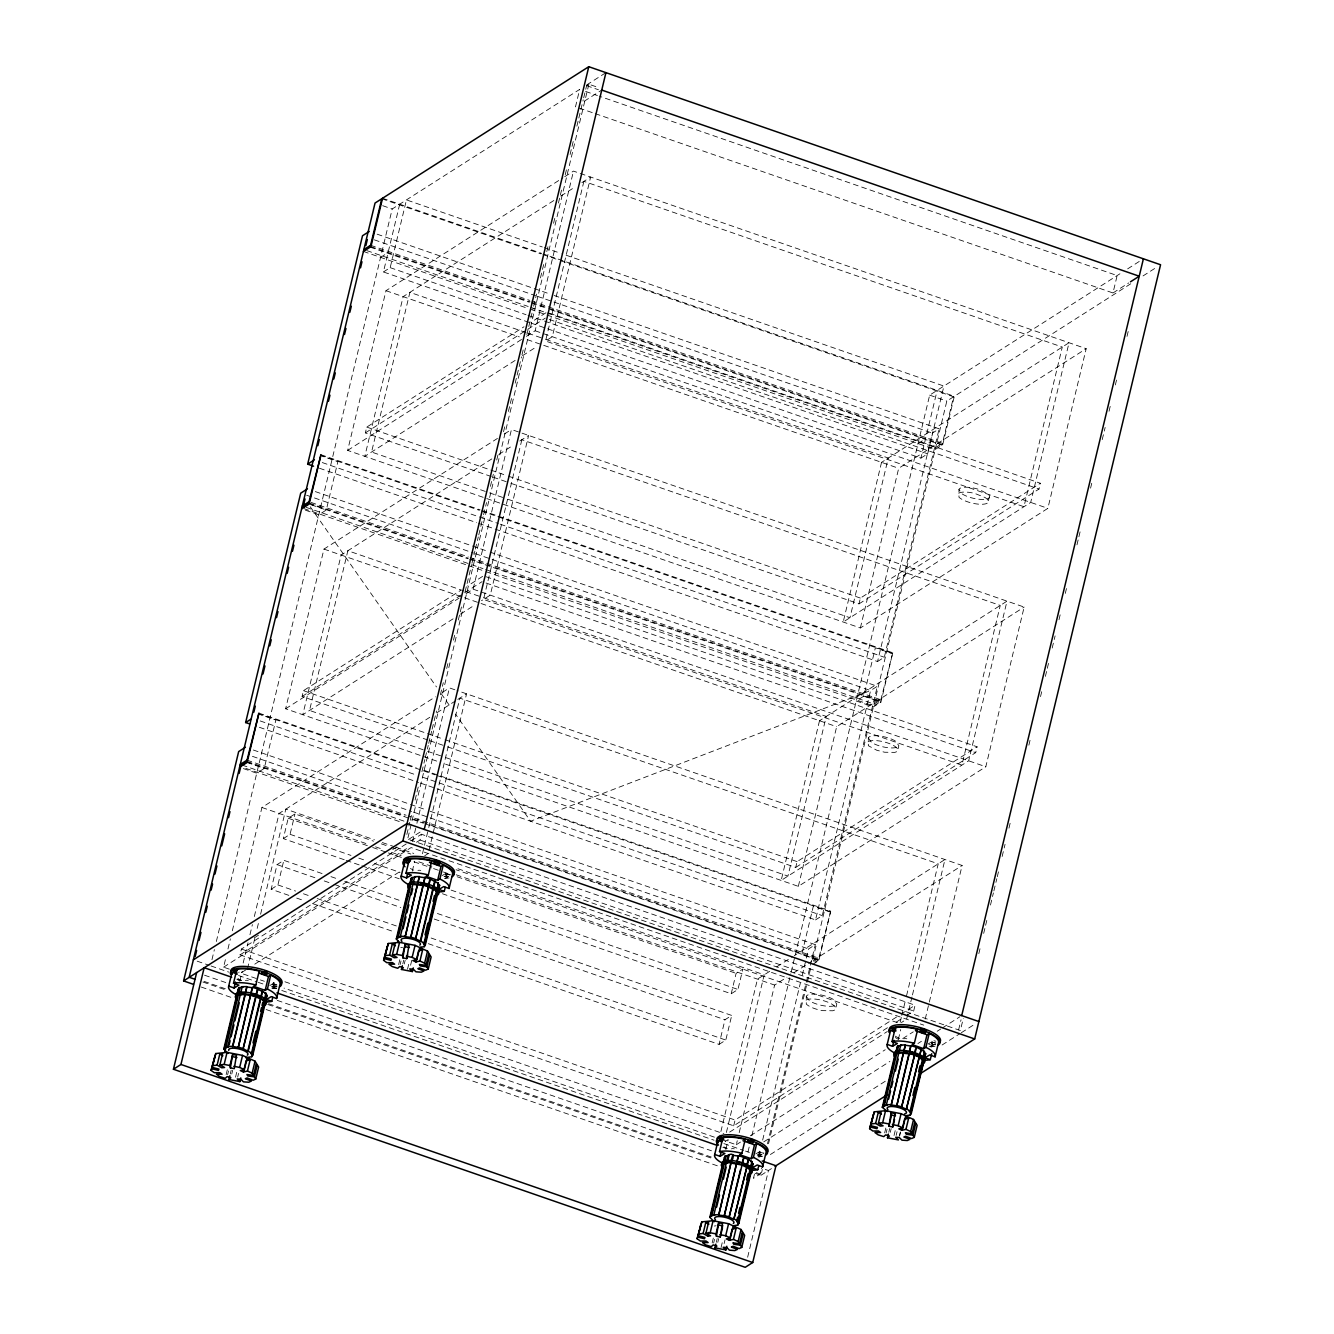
<?xml version="1.0" encoding="UTF-8"?>
<svg xmlns="http://www.w3.org/2000/svg" width="1334" height="1334" viewBox="0 0 1334 1334"><rect width="100%" height="100%" fill="white"/><g stroke="black" fill="none" stroke-linecap="round" stroke-linejoin="round"><path stroke-width="0.75" stroke-dasharray="5 3.75" d="M806.086 1000.1A15.758 5.019 13.5 0 1 827.83 1002.151A15.758 5.019 13.5 0 1 832.733 1010.772L822.661 1010.638A15.758 5.019 13.5 0 1 806.303 1004.102L806.286 996.365A15.758 5.019 13.5 0 1 817.308 994.364A15.758 5.019 13.5 0 1 833.567 999.583L836.802 1004.068L835.651 1008.904M868.117 741.721A15.758 5.019 13.5 0 1 889.861 743.755A15.758 5.019 13.5 0 1 894.764 752.376L884.692 752.243L876.788 750.258L868.334 745.706L868.317 737.969A15.758 5.019 13.5 0 1 879.339 735.968A15.758 5.019 13.5 0 1 895.598 741.187L898.849 745.673L897.682 750.525M958.746 493.213A15.758 5.019 13.5 0 1 974.77 493.43L985.059 497.532A15.758 5.019 13.5 0 1 980.957 504.285A15.758 5.019 13.5 0 1 958.963 497.215L958.946 489.478A15.758 5.019 13.5 0 1 979.823 489.745L988.294 494.297A15.758 5.019 13.5 0 1 982.124 499.45A15.758 5.019 13.5 0 1 962.181 493.964L958.946 489.478M211.956 959.713L214.39 949.591M216.341 941.504L392.196 208.988L579.656 89.411L575.504 106.803L593.23 112.94M243.405 768.584L256.745 773.203L264.249 768.417L275.855 720.027L258.713 714.09M305.436 510.188L318.776 514.807L326.28 510.022L337.886 461.631L322.645 456.345M529.114 322.411L383.425 271.953L399.7 204.202M383.425 271.953L390.178 267.65L406.453 199.9L542.288 246.957M229.315 969.151L223.595 967.167L226.013 957.062M227.964 948.974L230.382 938.869M232.333 930.782L261.931 807.487L435.401 696.832M436.652 761.08L285.626 708.771L323.962 549.091L497.432 438.436M564.732 176.688L573.487 171.102L1086.193 348.674L1047.857 508.354L860.363 627.964L347.657 450.392L385.993 290.695L562.981 177.806M887.46 1027.73L733.683 1125.829L240.053 954.861L241.437 949.041L409.204 842.037M427.947 740.053L302.084 696.465L303.468 690.662L460.747 590.328M491.229 476.505L365.349 432.9L366.75 427.097L524.029 326.763M243.172 963.015L248.024 942.788M249.958 934.717L252.393 924.595M254.327 916.525L279.089 813.44L429.781 717.308M239.82 981.19L242.204 971.269M247.49 968.801L254.777 938.486M257.195 928.381L258.663 922.311M260.597 914.24L285.826 809.121L374.42 839.803M226.146 1074.62L227.48 1069.051M288.844 895.364L271.169 889.244L277.072 864.615L283.825 860.313L323.111 873.92M344.205 859.713L283.308 838.619L288.211 818.242L294.964 813.94L373.537 841.154M227.63 1074.704L228.514 1071.002M230.298 1073.92L231.182 1070.218M231.782 1074.02L232.666 1070.318M271.169 889.244L277.906 884.942L283.825 860.313M283.308 838.619L290.062 834.317L294.964 813.94M235.518 1077.222L236.968 1071.202M237.669 1077.105L238.553 1073.386M272.87 984.659L273.303 982.808M273.137 988.694L274.571 982.724L269.768 985.576M406.853 834.45L409.755 822.311M410.238 820.277L412.189 812.189M415.107 800.05L416.558 793.963M417.042 791.946L418.993 783.858M421.911 771.702L424.829 759.563M425.313 757.545L428.231 745.406M428.714 743.371L431.632 731.232M432.116 729.214L436.485 711.005M440.37 694.814L443.288 682.658M446.69 668.501L448.141 662.431M453.493 640.17L454.944 634.1M458.346 619.926L459.796 613.857M460.297 611.839L462.231 603.735M465.149 591.596L466.6 585.526M467.1 583.508L471.469 565.283M471.953 563.265L474.871 551.125M475.354 549.091L478.272 536.952M478.756 534.934L483.125 516.725M483.608 514.691L486.526 502.551M490.412 486.36L493.33 474.22M496.732 460.047L498.182 453.977M503.535 431.716L504.986 425.646M508.387 411.489L509.855 405.419M510.338 403.385L512.273 395.298M515.191 383.158L516.642 377.072M517.142 375.054L521.511 356.845M521.994 354.811L523.945 346.723M526.847 334.584L528.314 328.514M528.798 326.48L533.166 308.271M533.65 306.253L536.568 294.097M540.453 277.922L544.339 261.731M546.773 251.609L548.224 245.539M553.577 223.278L555.027 217.209M558.429 203.035L559.896 196.965M560.38 194.947L562.314 186.843M565.232 174.704L566.7 168.634M570.102 154.461L571.552 148.391M572.036 146.373L573.987 138.269M576.888 126.13L578.356 120.06M578.839 118.042L583.208 99.833M583.692 97.799L586.61 85.659L588.861 84.225L598.699 87.627M588.861 84.225L407.637 839.086L960.363 1030.532L963.281 1018.376M412.54 841.504L416.425 825.329M416.908 823.311L449.425 687.894L455.144 689.861M466.1 593.647L473.12 589.178L511.456 429.498L1024.145 607.07L985.809 766.75L798.332 886.36L444.522 763.815M526.396 336.368L535.151 330.782L573.487 171.102M412.306 871.152L414.691 861.23M416.542 842.271L420.043 840.036L421.427 834.234L915.074 1005.202L913.673 1011.005L904.936 1016.591M422.461 853.777L428.281 829.515M428.764 827.497L459.83 698.132L938.219 863.832L906.186 997.232M398.633 964.582L400.417 957.162M400.117 964.665L401.017 960.964M402.785 963.882L403.685 960.18M404.269 963.982L405.169 960.28M407.52 969.201L409.455 961.164M410.589 965.216L412.373 957.795M448.574 876.421A2.968 0.95 13.5 0 1 445.439 874.52L445.806 872.769M445.639 878.656L447.057 872.703L442.254 875.538M428.314 943.688L719.059 1044.389L724.979 1019.743L731.716 1015.441L437.052 913.373M731.215 993.763L736.101 973.37L742.855 969.068L737.952 989.461L731.215 993.763L442.438 893.747M719.059 1044.389L725.813 1040.07L731.716 1015.441M726.38 1132.483L764.215 974.821L457.112 868.451M725.829 1149.524L728.214 1139.603L725.012 1141.504M733.683 1125.829L735.084 1120.026L899.349 1015.241M447.624 746.873L795.714 867.434L797.115 861.631L977.105 746.807L483.458 575.838L467.734 585.859M510.889 483.308L858.996 603.885L860.397 598.082L1040.387 483.258L546.74 312.273L531.015 322.311M712.156 1242.955L713.49 1237.402M721.044 1139.469L736.285 1144.755L737.268 1140.703M739.203 1132.616L774.62 985.076L786.893 977.238M798.332 886.36L836.668 726.68L1024.145 607.07M860.363 627.964L898.699 468.284L1086.193 348.674M713.64 1243.038L714.54 1239.336M716.308 1242.254L717.208 1238.552M717.792 1242.354L718.692 1238.652M721.044 1247.573L722.978 1239.536M724.129 1243.588L725.012 1239.87M747.974 1151.942L749.441 1145.873M751.876 1135.751L790.728 973.87M791.212 971.852L929.665 395.147L1120.66 273.32M482.091 510.522L892.763 652.76L880.907 702.118L873.403 706.903L856.245 700.967L863.748 696.181L875.371 647.79L892.529 653.743M531.099 323.095L920.91 458.112L937.168 390.362M929.114 442.871L929.348 441.871M758.879 1153.01L759.329 1151.142M754.444 1174.287L753.477 1178.322L760.23 1174.003L761.681 1167.967M758.796 1156.178L760.247 1150.141M762.664 1140.086L800.333 983.158M802.268 975.104L808.554 948.958L815.291 944.655L428.181 810.572M420.527 783.108L815.524 919.926L870.585 690.562L877.338 686.26L490.212 552.176M478.639 523.362L877.555 661.531L932.383 433.133L939.136 428.831L552.009 294.747M920.91 458.112L927.664 453.81L943.922 386.06L561.981 253.777M759.163 1157.028L760.58 1151.075L755.778 1153.91M767.484 1143.838L815.291 944.655M815.524 919.926L822.261 915.608L877.338 686.26M877.555 661.531L884.309 657.228L939.136 428.831M755.061 1173.27L760.947 1175.304L762.348 1169.501M768.534 1143.722L810.805 967.684M812.739 959.58L946.823 401.1L1130.782 283.742M423.995 770.285L830.715 911.155L818.359 960.03L425.379 823.912M892.763 652.76L880.39 701.634L469.718 559.396M747.64 1257.212L768.451 1170.518L764.515 1169.168M812.873 964.349L818.876 960.513L830.715 911.155M530.448 309.288L935.201 449.475L942.704 444.706L954.327 396.315L543.422 253.994M901.334 1017.442L899.883 1023.511L456.045 869.735M901.817 1015.424L905.703 999.249M898.332 1039.486L900.717 1029.565M911.972 996.965L906.62 1019.209L901.367 1022.561M912.456 994.947L944.956 859.53L794.264 955.661M795.714 867.434L975.704 752.626L977.105 746.807M858.996 603.885L1038.986 489.061L1040.387 483.258M884.659 1132.916L885.993 1127.363M886.143 1133L887.027 1129.298M888.811 1132.233L889.695 1128.514M890.278 1132.316L891.179 1128.614M894.03 1135.517L895.948 1127.497M896.165 1135.401L897.048 1131.699M925.229 1019.076L962.114 865.466L457.045 690.528M899.299 1136.201L900.183 1132.499M899.716 1135.651L900.6 1131.932M935.317 1044.856A2.968 0.95 13.5 0 1 931.349 1043.088L931.816 1041.12A2.968 0.95 13.5 0 1 935.818 1041.22M931.649 1046.99L933.083 1041.037L928.264 1043.872L933.617 1045.773A24.762 7.904 13.5 0 1 929.148 1046.306M595.197 113.623L1112.973 292.963L1117.158 275.554L599.366 96.198M958.596 1029.931L961.03 1019.81M978.822 953.627L980.773 945.523M983.675 933.383L985.142 927.313M985.626 925.296L987.56 917.192M990.478 905.052L993.396 892.913M993.88 890.879L996.798 878.739M997.282 876.721L999.233 868.617M1002.151 856.478L1005.052 844.339M1008.954 828.147L1010.889 820.06M1028.864 745.172L1030.815 737.085M1040.52 696.598L1042.471 688.511M1045.389 676.371L1046.84 670.302M1047.323 668.267L1049.274 660.18M1052.192 648.041L1055.111 635.901M1058.996 619.71L1060.93 611.606M1065.299 593.397L1066.766 587.327M1076.972 544.822L1078.422 538.753M1078.906 536.735L1080.857 528.631M1090.578 488.161L1092.513 480.057M1102.234 439.586L1105.152 427.447M1109.038 411.256L1110.972 403.168M1115.357 384.942L1116.808 378.873M1127.013 336.385L1128.464 330.315M988.227 500.667L989.461 497.182M586.66 84.942L605.936 72.636M584.259 101.217L601.751 90.062M380.574 257.379L388.077 252.593M553.843 200.517L403.151 296.648L364.816 456.328L515.508 360.197M560.847 196.048L574.871 187.094M581.874 182.625L590.645 177.038L552.309 336.718L545.289 341.187M365.349 432.9L526.13 330.348M527.864 329.231L545.339 318.092M347.657 450.392L524.646 337.485M522.511 355.728L536.535 346.773M504.452 433.967L511.456 429.498M491.812 458.913L341.12 555.044L302.785 714.724L453.477 618.592M498.816 454.444L512.84 445.489M519.843 441.02L528.614 435.434L490.278 595.114L481.507 600.7M302.084 696.465L462.848 593.897M464.599 592.796L482.074 581.641M285.626 708.771L459.096 598.116M460.48 614.124L474.504 605.169M442.404 692.363L449.425 687.894M1127.647 268.868L1143.405 258.796M436.785 712.823L456.061 700.533M457.812 699.416L466.567 693.83L428.231 853.51L424.729 855.744M1112.973 292.963L1128.731 282.925M1143.038 275.921L1157.062 266.983M918.059 443.538L925.563 438.753M254.31 937.852L261.314 933.366M392.713 849.558L399.716 845.089M408.471 839.486L420.744 831.666M410.939 840.92L421.427 834.234M240.053 954.861L409.555 846.723M223.595 967.167L411.089 847.574L923.778 1025.146M245.806 969.885L240.754 973.12L258.462 979.256M254.761 964.165L400.2 871.402M769.735 971.302L757.479 979.123L719.143 1138.802L284.059 988.11M776.755 966.833L792.513 956.778M793.897 972.769L811.422 961.597M813.173 960.48L962.114 865.466M813.74 961.397L818.793 958.162L408.137 815.924M814.974 962.181L819.109 959.546L412.373 818.676M901.084 1014.123L915.074 1005.202M896.198 1022.161L903.185 1017.709M729.648 1132.099L887.343 1031.499M736.285 1144.755L741.554 1141.404M750.308 1135.818L885.226 1049.741M902.751 1038.569L913.273 1031.849M763.748 1141.887L889.895 1061.414M917.925 1043.538L921.427 1041.304M937.185 1031.249L940.703 1029.014M942.454 1027.897L959.963 1016.708M770.385 1154.527L887.777 1079.656M942.087 1045.006L959.596 1033.833M961.347 1032.716L975.371 1023.778M760.947 1175.304L771.469 1168.601M586.61 85.659L598.416 89.745M585.593 91.429L597.399 95.531M544.255 247.64L560.013 253.093M382.541 198.266L541.704 253.393M381.791 198.749L540.954 253.877M542.921 254.544L558.629 259.997M560.597 260.68L953.577 396.782L941.954 445.172L548.974 309.071M382.675 205.686L392.196 208.988M929.665 395.147L946.823 401.1M377.122 234.167L550.042 294.064M374.304 239.837L535.434 295.648M537.402 296.331L932.383 433.133M370.619 245.273L529.781 300.4M531.749 301.084L942.404 443.322L935.651 447.624L530.165 307.17M370.919 246.657L530.082 301.784M532.049 302.468L942.704 444.706M370.168 247.14L529.331 302.251M531.299 302.935L547.023 308.387M366.8 250.592L528.197 306.487M363.432 251.442L528.481 308.604M549.274 319.443L1038.986 489.061M390.178 267.65L526.03 314.691M527.997 315.374L927.664 453.81M535.151 330.782L1047.857 508.354M526.046 332.566L409.905 292.346L371.569 452.026L487.71 492.246M528.031 333.25L543.772 338.703M545.739 339.386L888.294 458.029L849.958 617.725L507.404 499.066M385.993 290.695L519.31 336.868M527.18 339.603L898.699 468.284M366.75 427.097L506.386 475.471M508.354 476.138L860.397 598.082M493.196 477.188L508.921 482.625M489.678 492.93L505.436 498.382M320.977 454.727L480.123 509.855M320.227 455.194L479.373 510.322M481.341 511.005L892.012 653.243M322.244 462.548L498.299 523.528M500.25 524.195L884.309 657.228M319.46 468.234L476.672 522.678M315.324 491.596L488.244 551.492M306.603 495.214L312.49 497.265M314.457 497.949L473.637 553.076M475.604 553.76L870.585 690.562L530.582 821.227L455.544 714.14M311.022 502.418L468.201 556.862M470.168 557.529L880.84 699.766L874.087 704.085L484.992 569.318M309.355 503.118L468.517 558.246M470.468 558.913L881.14 701.15L873.637 705.936L484.592 571.185M308.604 503.585L467.767 558.713M311.022 504.736L326.28 510.022M863.748 696.181L880.907 702.118M306.17 507.37L483.025 568.634M303.818 508.571L466.9 565.066M468.868 565.749L482.625 570.502M486.01 583.008L975.704 752.626M473.12 589.178L985.809 766.75M464.015 590.962L347.874 550.725L309.538 710.422L425.679 750.642M465.983 591.646L481.741 597.098M483.708 597.782L826.263 716.425L787.927 876.104L445.373 757.462M323.962 549.091L836.668 726.68M303.468 690.662L443.105 739.019M445.072 739.703L797.115 861.631M429.915 740.737L445.656 746.19M427.647 751.325L443.405 756.778M258.929 713.123L416.125 767.567M258.196 713.59L435.034 774.854M436.985 775.521L829.965 911.639M830.482 912.122L813.34 906.186L801.717 954.577L818.876 960.513M260.213 720.944L414.741 774.47M422.561 777.172L822.261 915.608M259.396 727.297L418.576 782.441M253.277 749.991L408.521 803.752M410.488 804.435L426.213 809.888M252.426 756.328L411.606 811.472M413.557 812.139L808.554 948.958M247.023 760.13L406.17 815.241M247.324 761.514L404.519 815.958M246.573 761.981L423.412 823.228M247.09 762.481L264.249 768.417M242.171 765.082L405.269 821.577M245.723 768.334L400.934 822.094M420.043 840.036L913.673 1011.005M382.291 842.538L394.114 846.623M396.081 847.307L413.79 853.443M381.391 843.872L389.245 846.59M391.212 847.273L410.855 854.077M261.931 807.487L367.667 844.122M375.554 846.84L383.425 849.575M391.296 852.293L401.134 855.711M418.859 861.847L432.633 866.616M456.261 874.804L774.62 985.076M288.211 818.242L370.719 846.823M372.686 847.49L386.426 852.259M388.394 852.943L402.151 857.695M413.94 861.781L431.616 867.917M433.583 868.584L441.437 871.319M443.405 871.986L449.291 874.037M457.145 876.755L736.101 973.37M290.062 834.317L350.959 855.411M358.813 858.129L366.683 860.864M374.537 863.582L400.067 872.419M451.142 890.111L737.952 989.461M346.173 860.397L359.93 865.166M361.898 865.849L399.216 878.773M330.965 876.638L336.868 878.672M344.722 881.407L401.701 901.134M277.072 864.615L316.358 878.222M324.229 880.94L332.083 883.658M334.05 884.342L400.834 907.487M434.234 919.043L724.979 1019.743M277.906 884.942L295.598 891.062M303.452 893.78L309.338 895.831M317.192 898.549L397.749 926.446M431.132 938.019L725.813 1040.07M296.698 898.099L302.585 900.133M312.423 903.535L394.914 932.116M241.437 949.041L735.084 1120.026M284.892 981.757L723.912 1133.817M260.43 979.94L264.365 981.29M272.253 984.025L276.188 985.392M197.165 961.164L209.071 965.282M211.039 965.966L228.714 972.086M238.553 975.504L256.228 981.624M258.196 982.308L264.082 984.342M271.953 987.06L279.807 989.795M281.774 990.462L714.04 1140.186M723.878 1143.588L743.522 1150.408M745.489 1151.075L749.408 1152.443M757.278 1155.161L761.33 1156.561M237.569 979.273L241.504 980.623M722.895 1147.357L726.83 1148.724M204.536 975.204L226.146 982.691M277.239 1000.383L711.472 1150.792M204.052 981.374L227.514 989.494M268.601 1003.718L711.305 1157.062M756.311 1172.653L760.23 1174.003M202.918 982.024L226.497 990.195M267.767 1004.485L711.839 1158.296M201.301 987.06L232.733 997.949M266.133 1009.521L718.109 1166.066M444.039 876.171L447.607 877.439A24.762 7.904 13.5 0 1 443.138 877.972M757.562 1154.544L761.13 1155.811A24.762 7.904 13.5 0 1 756.661 1156.345M271.552 986.21L275.121 987.46A24.762 7.904 13.5 0 1 270.652 987.994M868.317 737.969L871.569 742.454A15.758 5.019 13.5 0 0 887.827 747.69A15.758 5.019 13.5 0 0 898.849 745.673M806.286 996.365L809.521 1000.85A15.758 5.019 13.5 0 0 825.779 1006.086A15.758 5.019 13.5 0 0 836.802 1004.068M310.238 506.77L436.485 686.943M441.254 693.747L450.775 707.353M898.132 1039.169A24.762 7.904 13.5 0 1 895.297 1037.519M935.518 1044.389A26.246 8.371 13.5 0 1 930.882 1045.006M899.716 1038.502A26.246 8.371 13.5 0 1 894.897 1035.918M935.067 1046.24A26.246 8.371 13.5 0 1 930.432 1046.856M903.935 1038.852A2.968 0.95 13.5 0 1 906.803 1038.786M931.349 1043.088A2.968 0.95 13.5 0 1 935.367 1043.071M935.768 1043.005A2.968 0.95 13.5 0 1 931.782 1041.237M761.631 1154.71A26.246 8.371 13.5 0 1 758.396 1155.044M727.213 1148.541A26.246 8.371 13.5 0 1 723.878 1146.84M762.581 1156.278A26.246 8.371 13.5 0 1 757.945 1156.895M731.449 1148.891A2.968 0.95 13.5 0 1 734.317 1148.824M762.098 1154.794A2.968 0.95 13.5 0 1 758.963 1152.893A2.968 0.95 13.5 0 1 763.532 1153.376M763.932 1153.043A2.968 0.95 13.5 0 1 759.513 1151.692A2.968 0.95 13.5 0 1 761.847 1150.858M714.324 1226.046A9.905 3.152 13.5 0 1 716.075 1225.813M239.636 980.874A24.762 7.904 13.5 0 1 236.785 979.223M277.022 986.093A26.246 8.371 13.5 0 1 272.369 986.71M241.204 980.207A26.246 8.371 13.5 0 1 237.852 978.506M276.572 987.944A26.246 8.371 13.5 0 1 271.936 988.561M245.423 980.54A2.968 0.95 13.5 0 1 248.307 980.473M276.822 986.543A2.968 0.95 13.5 0 1 272.836 984.792A2.968 0.95 13.5 0 1 276.872 984.759M276.538 984.609A2.968 0.95 13.5 0 1 273.287 982.941A2.968 0.95 13.5 0 1 276.588 982.691M239.12 972.102A2.968 0.95 13.5 0 1 238.653 972.486M448.107 876.338A26.246 8.371 13.5 0 1 444.856 876.671M413.69 870.168A26.246 8.371 13.5 0 1 410.355 868.467M449.058 877.905A26.246 8.371 13.5 0 1 444.422 878.522M417.926 870.518A2.968 0.95 13.5 0 1 420.794 870.435M445.439 874.52A2.968 0.95 13.5 0 1 450.008 875.004M450.408 874.67A2.968 0.95 13.5 0 1 445.99 873.32A2.968 0.95 13.5 0 1 448.324 872.486M400.8 947.674A9.905 3.152 13.5 0 1 402.551 947.44M521.861 439.736L483.525 599.416L961.914 765.116L1000.25 605.436L521.861 439.736M583.892 181.341L545.556 341.02L1023.945 506.72L1062.281 347.04L583.892 181.341M819.51 720.744L781.174 880.423L968.667 760.814L1007.003 601.134L819.51 720.744M881.541 462.348L843.205 622.028L1030.698 502.418L1069.034 342.738L881.541 462.348"/><path stroke-width="1.5" d="M193.43 984.342L183.608 980.924L238.669 751.576L245.423 747.257M249.575 723.895L245.639 722.544L300.7 493.18L307.454 488.878M313.573 466.183L307.67 464.149L362.514 235.751L369.251 231.449M195.181 956.511L196.632 950.475M199.049 940.403L200.984 932.366M205.82 912.239L207.27 906.203M211.122 890.111L212.573 884.075M214.991 874.02L216.925 865.966M221.761 845.856L224.646 833.783M228.514 817.675L229.965 811.639M239.136 773.42L240.587 767.384M253.844 712.189L255.294 706.153M263.015 673.97L264.949 665.916M269.785 645.806L271.236 639.77M276.538 617.642L277.989 611.606M287.177 573.37L288.611 567.334M292.48 551.242L293.93 545.206M303.101 506.97L305.036 498.933M317.825 445.689L319.276 439.62M328.498 401.217L329.948 395.164M333.833 378.989L335.284 372.92M344.505 334.517L345.973 328.464M349.841 312.289L351.309 306.236M360.53 267.834L361.981 261.764M365.866 245.589L367.317 239.536M246.573 761.981L258.929 713.123L247.09 762.481L239.586 767.25M308.604 503.585L320.977 454.727L309.121 504.085L301.617 508.871M370.168 247.14L381.791 198.749M762.198 1160.98L775.954 1165.733L752.726 1262.514L745.222 1267.3L173.437 1069.251L196.665 972.486M382.541 198.266L370.919 246.657L363.432 251.442M173.437 1069.251L180.94 1064.465L204.169 967.7L231.682 977.222M236.301 994.764A24.762 7.904 13.5 0 1 228.714 986.109L232.049 972.219L237.402 974.103M239.903 1081.607L228.964 1079.473L230.899 1077.722L227.18 1076.555L225.263 1078.322L219.676 1076.555L216.458 1074.237L222.094 1074.204L219.977 1072.669L214.324 1072.703L211.105 1070.385L215.775 1053.543L227.063 1052.376L242.555 1055.394L255.027 1061.18L258.646 1067.017L255.744 1079.056L253.143 1080.24L247.09 1077.939L245.356 1078.722L251.409 1081.024L248.808 1082.224L243.455 1081.857L240.77 1079.189L237.219 1078.956L239.903 1081.607L240.804 1077.905M211.105 1070.385L214.891 1056.278M211.722 1068.717L218.442 1070.418L218.943 1069.084L212.223 1067.383L215.775 1053.543M228.714 986.109L234.067 987.994L238.869 985.159L233.517 983.258L236.852 969.368A24.762 7.904 13.5 0 1 259.18 971.085L255.845 984.976L253.627 986.293L265.166 990.378L267.4 989.061L270.735 975.171A24.762 7.904 13.5 0 1 279.923 984.625L276.588 998.516L271.236 996.631L266.433 999.466L271.786 1001.35L272.736 997.382M234.067 987.994L235.484 982.041M217.125 1065.149L219.793 1054.043L222.595 1053.743L219.927 1064.866L224.579 1067.5L221.778 1067.8L217.125 1065.149L212.89 1065.583M239.97 987.994L225.012 1051.142L225.963 1051.275L223.812 1049.024L238.152 989.294L239.17 987.644L243.038 987.043L242.221 986.693L227.881 1046.44L228.698 1046.79L225.629 1047.724L224.829 1047.373L239.17 987.644M224.762 1049.158L226.18 1043.238M227.13 1039.303L228.548 1033.383M236.118 1001.834L236.868 998.749M237.685 995.347L239.103 989.428L238.152 989.294M219.927 1064.866L224.162 1064.415L227.063 1052.376M229.165 1044.789L230.132 1040.787M231.099 1036.785L233.967 1024.795M234.934 1020.81L239.253 1002.818M262.715 990.979L261.297 996.898L256.011 995.014L257.429 989.094L265.933 993.213L251.592 1052.96L243.088 1048.824L257.962 988.928L252.393 987.393L238.252 1047.49L232.533 1046.356L246.873 986.61L242.221 986.693M232.733 1046.706L245.206 994.747L240.353 994.48L241.171 994.831L237.302 995.414L236.285 997.065L237.235 997.198M246.873 986.61L245.656 992.896L240.804 992.629L241.604 992.98M229.982 1065.549L232.65 1054.444L236.518 1055.194L234.25 1068.651L230.398 1067.9L229.982 1065.549L224.162 1064.415M230.398 1067.9L232.65 1054.444M228.964 1079.473L229.848 1075.771M238.252 1047.49L250.525 995.181L260.847 998.749L264.065 1001L263.132 1000.867M252.393 987.393L250.975 993.33L256.011 995.014M243.572 1046.856L255.194 998.416M244.355 1069.601L240.32 1070.568L243.422 1072.002L247.457 1071.035L250.125 1059.93L247.023 1058.496L244.355 1069.601L239.67 1067.433L242.555 1055.394M247.857 1050.859L260.33 998.916M260.764 997.065L262.198 991.129M243.422 1072.002L246.09 1060.88L250.125 1059.93M248.374 1050.708L260.847 998.749M265.166 990.378L268.501 976.488L270.735 975.171M253.026 1042.955L255.861 1031.132M260.597 1011.405L261.547 1007.47M262.014 1005.502L262.748 1002.418M252.793 1055.061L251.859 1054.927L264.332 1002.985L265.266 1003.118L252.793 1055.061L251.792 1056.711L245.639 1057.712M264.766 1001.117L266.2 995.197L264.999 993.08L265.933 993.213M251.792 1056.711L262.681 1011.372M263.532 1007.854L265.266 1003.118M265.716 1001.267L267.133 995.331L266.2 995.197M255.744 1079.056L254.394 1076.855L247.824 1075.971L246.923 1074.52L253.493 1075.404L252.143 1073.22L255.027 1061.18M253.493 1075.404L256.161 1064.299L257.062 1065.749L254.394 1076.855M183.608 980.924L402.901 840.92L588.778 66.7L1160.563 264.749L974.687 1038.953L920.377 1073.603M408.788 884.725A24.762 7.904 13.5 0 1 401.2 876.071L404.536 862.181L408.104 863.448M412.389 971.569L401.451 969.451L403.385 967.684L399.683 966.516L397.749 968.284L392.163 966.516L388.944 964.199L394.597 964.165L392.463 962.631L386.81 962.664L383.608 960.347L388.261 943.505L399.55 942.354L415.057 945.356L427.53 951.142L431.132 956.978L428.247 969.018L425.629 970.202L419.576 967.9L417.859 968.684L423.895 971.002L421.294 972.186L415.941 971.819L413.257 969.151L409.705 968.918L412.389 971.569L413.29 967.867M383.608 960.347L387.377 946.24L386.893 947.557M384.225 958.679L390.945 960.38L391.429 959.046L384.709 957.345L388.261 943.505M401.2 876.071L406.553 877.955L411.356 875.121L406.003 873.236L409.338 859.329A24.762 7.904 13.5 0 1 431.682 861.047L428.347 874.937L426.113 876.255L437.652 880.34L439.887 879.023L443.221 865.132A24.762 7.904 13.5 0 1 452.409 874.587L449.074 888.477L443.722 886.593L438.919 889.428L444.272 891.329L445.222 887.36M406.553 877.955L407.504 873.987M389.611 955.111L392.279 944.005L395.081 943.705L392.413 954.827L397.065 957.462L394.264 957.762L389.611 955.111L385.376 955.544M397.515 941.104L398.449 941.237L396.315 938.986L408.788 887.027L410.605 885.726L398.132 937.685L397.315 937.335L411.656 877.605L415.524 877.022L414.707 876.671L413.29 882.591M409.705 883.208L411.656 877.605M399.149 931.232L401.984 919.409M407.187 897.715L408.621 891.796M410.639 883.341L411.589 879.389L410.655 879.256M412.473 877.955L411.039 883.875L410.088 883.758M424.245 829.431L605.936 72.636M398.132 937.685L401.184 936.751L400.367 936.401L412.84 884.442L423.212 885.493L422.478 888.594M392.413 954.827L396.648 954.394L399.55 942.354M403.101 928.747L405.986 916.758M406.937 912.773L408.854 904.769M411.256 894.781L412.69 888.794M422.111 890.128L410.739 937.452L405.219 936.668L417.492 884.359M417.926 882.508L419.36 876.571L414.707 876.671M405.219 936.668L419.36 876.571M402.484 955.511L405.152 944.405L409.004 945.156L406.737 958.612L402.885 957.862L402.484 955.511L396.648 954.394M402.885 957.862L405.152 944.405M401.451 969.451L402.351 965.733M410.739 937.452L423.011 885.142L428.581 886.676L415.591 938.786L424.079 942.921L438.419 883.191L429.932 879.056L428.981 883.008M420.744 883.241L423.662 883.642L424.879 877.355L430.448 878.889L415.591 938.786M423.662 883.642L424.879 877.355M406.737 958.612L407.637 954.911M416.842 959.563L412.823 960.53L415.925 961.964L419.943 961.014L422.611 949.891L419.51 948.457L416.842 959.563L412.156 957.395L415.057 945.356M420.343 940.837L434.684 881.09M415.925 961.964L418.593 950.859L422.611 949.891M420.86 940.67L435.201 880.94M437.652 880.34L440.987 866.45L443.221 865.132M425.029 934.901L427.881 923.061M433.083 901.384L434.5 895.464M438.686 885.159L439.636 885.292L425.296 945.022L424.345 944.889L438.686 885.159L437.485 883.058L438.419 883.191M421.227 947.624L420.41 947.273L424.279 946.673L435.167 901.334M435.651 899.349L436.385 896.265M437.202 892.88L436.752 894.73L437.769 893.08L435.618 890.829L436.552 890.962L428.064 886.827M428.247 969.018L426.88 966.816L420.31 965.933L419.41 964.482L425.98 965.366L424.629 963.181L427.53 951.142M425.98 965.366L428.648 954.26L429.548 955.711L426.88 966.816M722.311 1163.098A24.762 7.904 13.5 0 1 714.724 1154.444L718.059 1140.553L721.627 1141.821M725.913 1249.941L714.974 1247.824L716.908 1246.056L713.206 1244.889L711.272 1246.656L705.686 1244.905L702.468 1242.571L708.121 1242.538L705.986 1241.004L700.333 1241.037L697.132 1238.719L701.801 1221.877L713.073 1220.727L728.581 1223.728L741.054 1229.514L744.655 1235.351L741.771 1247.39L739.153 1248.574L733.1 1246.273L731.382 1247.057L737.435 1249.374L734.817 1250.558L729.465 1250.191L726.78 1247.523L723.228 1247.29L725.913 1249.941L726.813 1246.239M697.132 1238.719L700.9 1224.612L700.417 1225.946M697.749 1237.052L704.469 1238.752L704.952 1237.418L698.232 1235.718L701.801 1221.877M714.724 1154.444L720.077 1156.345L724.879 1153.493L719.526 1151.609L722.861 1137.719A24.762 7.904 13.5 0 1 745.206 1139.419L741.871 1153.31L739.636 1154.627L751.175 1158.712L753.41 1157.395L756.745 1143.505A24.762 7.904 13.5 0 1 765.933 1152.96L762.598 1166.85L757.245 1164.966L752.443 1167.8L757.795 1169.701L758.746 1165.733M720.077 1156.345L721.027 1152.376M703.135 1233.483L705.803 1222.378L708.621 1222.077L705.953 1233.2L710.588 1235.834L707.787 1236.134L703.135 1233.483L698.899 1233.917M714.257 1221.727L709.838 1217.358L722.311 1165.416L723.311 1163.765L727.18 1163.165L726.363 1162.814L713.89 1214.774L714.707 1215.124L710.839 1215.708L725.179 1155.978L729.048 1155.394L728.097 1159.346M722.745 1163.548L725.179 1155.978M711.255 1215.524L714.557 1201.717M719.293 1182.007L723.245 1165.549L722.311 1165.416M711.656 1216.058L725.996 1156.328M707.787 1236.134L708.671 1232.433M727.63 1161.314L726.813 1160.964L728.231 1155.044C739.286 1149.991 727.313 1171.035 732.883 1154.961M705.953 1233.2L710.188 1232.766L713.073 1220.727M716.625 1207.12L719.51 1195.131M723.345 1179.156L726.213 1167.167M740.47 1169.835L729.114 1217.158L743.972 1157.262L738.402 1155.728L724.262 1215.824L718.743 1215.041L731.015 1162.731L726.363 1162.814M718.743 1215.041L731.015 1162.731M716.008 1233.883L718.676 1222.778L722.528 1223.528L720.26 1236.985L716.408 1236.234L716.008 1233.883L710.188 1232.766M716.408 1236.234L718.676 1222.778M714.974 1247.824L715.874 1244.122M724.262 1215.824L738.402 1155.728M720.26 1236.985L722.494 1227.73M742.504 1161.38L743.972 1157.262M730.365 1237.935L726.346 1238.902L729.448 1240.337L733.467 1239.386L736.135 1228.264L733.033 1226.83L730.365 1237.935L725.679 1235.768L728.581 1223.728M729.114 1217.158L733.867 1219.209L746.857 1167.083L750.092 1169.334L749.141 1169.201L750.342 1171.319L737.869 1223.261L738.819 1223.395L751.292 1171.452L750.342 1171.319M737.619 1217.208L736.668 1221.16L737.619 1221.294L751.959 1161.564L748.207 1159.463L746.773 1165.399L741.654 1162.948M729.448 1240.337L732.116 1229.231L736.135 1228.264M733.867 1219.209L746.857 1167.083M748.724 1159.313L747.307 1165.232L750.525 1167.483L749.591 1167.35M751.175 1158.712L754.51 1144.822L756.745 1143.505M738.552 1213.273L739.986 1207.353M746.606 1179.756L748.024 1173.837M750.792 1169.468L752.209 1163.531L751.009 1161.43L751.959 1161.564M734.751 1225.996L733.933 1225.646L737.802 1225.046L748.691 1179.706M749.174 1177.722L749.908 1174.637M750.725 1171.252L750.275 1173.103L751.292 1171.452M751.726 1169.601L753.16 1163.665L752.209 1163.531M741.771 1247.39L740.403 1245.189L733.833 1244.305L732.933 1242.854L739.52 1243.738L738.152 1241.554L741.054 1229.514M739.52 1243.738L742.188 1232.633L743.071 1234.083L740.403 1245.189M894.797 1053.076A24.762 7.904 13.5 0 1 887.21 1044.405L890.545 1030.515L894.114 1031.782M887.477 1137.785L889.394 1136.018L885.693 1134.85L883.758 1136.618L878.172 1134.867L874.954 1132.533L880.607 1132.499L878.472 1130.965L872.836 1130.999L869.618 1128.681L874.287 1111.856L885.559 1110.688L901.067 1113.69L913.54 1119.476L917.142 1125.312L914.257 1137.352L911.639 1138.536L905.603 1136.235L903.868 1137.018L909.921 1139.336L907.303 1140.52L901.951 1140.153L899.266 1137.502L895.714 1137.252L898.416 1139.903L887.477 1137.785L888.361 1134.083M869.618 1128.681L873.386 1114.574M870.235 1127.013L876.955 1128.714L877.439 1127.38L870.718 1125.679L874.287 1111.856M887.21 1044.405L892.563 1046.306L897.382 1043.455L892.029 1041.571L895.364 1027.68A24.762 7.904 13.5 0 1 917.692 1029.381L914.357 1043.271L912.122 1044.589L923.662 1048.674L925.896 1047.357L929.231 1033.466A24.762 7.904 13.5 0 1 938.436 1042.921L935.101 1056.828L929.748 1054.927L924.929 1057.762L930.282 1059.663L931.716 1053.71M892.563 1046.306L893.997 1040.353M875.621 1123.445L878.289 1112.339L881.107 1112.056L878.439 1123.161L883.091 1125.813L880.273 1126.096L875.621 1123.445L871.385 1123.895M887.277 1111.522L882.324 1107.32L894.797 1055.377L895.798 1053.727L899.666 1053.126L898.866 1052.776L909.238 1053.843L896.765 1105.786L891.229 1105.002L905.369 1044.922L900.733 1045.006L886.393 1104.735L887.193 1105.086L884.142 1106.019L883.325 1105.669L895.798 1053.727M900.733 1045.006L901.534 1045.356L897.665 1045.939L895.247 1053.526L896.114 1052.092M896.248 1051.876L897.665 1045.939M883.275 1107.453L885.159 1099.566M887.527 1089.711L888.944 1083.792M891.312 1073.937L893.213 1066.049M884.142 1106.019L896.615 1054.077M897.065 1052.226L898.482 1046.29M878.439 1123.161L882.674 1122.728L885.559 1110.688M888.644 1099.083L890.562 1091.095M891.512 1087.093L892.963 1081.107M895.347 1071.119L898.232 1059.129M891.229 1105.002L905.369 1044.922M894.53 1119.543L892.763 1126.963L888.894 1126.213L891.162 1112.739L895.014 1113.49L895.431 1115.841L891.562 1115.091L891.162 1112.739M888.894 1126.213L891.562 1115.091M896.765 1105.786L909.021 1053.476L914.59 1055.011L901.601 1107.12L914.59 1055.011M909.471 1051.626L910.889 1045.706L916.458 1047.223L915.041 1053.16L909.471 1051.626L910.889 1045.706M892.763 1126.963L895.014 1113.49M914.507 1053.31L915.457 1049.358M902.851 1127.914L898.833 1128.864L901.934 1130.298L905.969 1129.348L908.637 1118.226L905.519 1116.791L902.851 1127.914L898.166 1125.729L901.067 1113.69M901.601 1107.12L906.353 1109.171L921.21 1049.274L924.445 1051.525L910.105 1111.255L909.154 1111.122L911.305 1113.373L925.646 1053.627L923.495 1051.392L924.445 1051.525M901.934 1130.298L904.602 1119.193L908.637 1118.226M906.353 1109.171L921.21 1049.274M923.662 1048.674L926.997 1034.784L929.231 1033.466M912.94 1095.347L914.841 1087.46M918.626 1071.686L920.043 1065.766M910.355 1113.24L924.695 1053.493M907.237 1115.958L906.436 1115.608L910.305 1115.024L915.041 1095.297M915.974 1091.362L923.778 1061.414L919.343 1057.045L914.073 1055.161M923.695 1059.229L925.646 1053.627M914.257 1137.352L912.906 1135.167L906.32 1134.284L905.419 1132.816L912.006 1133.7L910.655 1131.515L913.54 1119.476M912.006 1133.7L914.674 1122.594L915.574 1124.045L912.906 1135.167M961.714 1015.591L1143.405 258.796M223.812 1049.024L224.829 1047.373M266.133 996.982L267.133 995.331M396.315 938.986L397.315 937.335M438.619 886.943L439.636 885.292M424.279 946.673L425.296 945.022M723.612 1162.131L724.562 1162.247M709.838 1217.358L710.839 1215.708M753.16 1163.665L751.342 1164.966M737.802 1225.046L738.819 1223.395M882.324 1107.32L883.325 1105.669M910.305 1115.024L911.305 1113.373M588.778 66.7L375.037 203.051L189.178 977.255L195.064 979.306M370.619 245.273L363.865 249.575L364.832 249.908M307.67 464.149L314.424 459.83M309.054 501.734L302.301 506.036L304.202 506.703M301.851 507.904L309.355 503.118M245.639 722.544L250.709 719.309M240.27 764.432L247.023 760.13M239.82 766.283L247.324 761.514M1130.482 281.808L1139.236 276.221L601.751 90.062M193.347 959.846L407.087 823.495L978.873 1021.544M774.971 1166.366L887.093 1094.847M917.692 1029.381L915.457 1030.698L926.997 1034.784M428.497 884.976L423.462 883.291M433.25 887.027L437.002 889.111L436.068 888.978M916.458 1047.223L920.693 1049.441M400.367 936.401L405.019 936.318M227.881 1046.44L232.533 1046.356M886.393 1104.735L891.029 1104.652M726.813 1160.964L731.466 1160.88M713.89 1214.774L718.542 1214.69M419.56 876.938L425.079 877.722M408.788 887.027L409.721 887.16M424.079 942.921L423.145 942.788L424.345 944.889M905.569 1045.272L911.105 1046.056M896.665 1047.59L897.615 1047.724M906.753 1051.576L903.952 1050.842M922.077 1057.312L923.011 1057.445L916.108 1053.993M894.797 1055.377L895.748 1055.511M247.073 986.977L252.593 987.76M245.206 994.747L250.525 995.181M263.565 999.016L264.082 998.849M251.592 1052.96L250.659 1052.826L251.859 1054.927M733.083 1155.311L738.602 1156.094M724.179 1157.629L725.112 1157.762M731.215 1163.098L742.104 1165.049L746.34 1167.25M405.553 946.756L409.405 947.507M406.336 956.261L412.156 957.395M882.674 1122.728L888.494 1123.862M892.346 1124.612L898.166 1125.729M233.066 1056.795L236.918 1057.545M233.85 1066.3L239.67 1067.433M719.076 1225.129L722.928 1225.879M719.86 1234.634L725.679 1235.768M410.538 937.102L416.108 938.619M896.548 1105.436L902.117 1106.953M740.087 1162.514L737.185 1162.014M238.052 1047.123L243.622 1048.657M724.062 1215.474L729.631 1216.992M402.901 840.92L974.687 1038.953M276.872 992.88L717.008 1145.322M180.94 1064.465L752.726 1262.514M429.448 862.364L440.987 866.45M742.971 1140.737L754.51 1144.822M258.879 973.07L268.501 976.488M743.455 1157.428L748.207 1159.463M905.969 1129.348L910.655 1131.515M419.943 961.014L424.629 963.181M733.467 1239.386L738.152 1241.554M247.457 1071.035L252.143 1073.22M878.289 1112.339L881.39 1114.107M392.279 944.005L395.381 945.756M705.803 1222.378L708.904 1224.128M219.793 1054.043L222.895 1055.794M906.87 1109.004L910.105 1111.255M734.384 1219.043L737.619 1221.294M225.012 1051.142L228.247 1053.376M736.668 1221.16L737.869 1223.261M930.282 1059.663A24.762 7.904 13.5 0 1 925.813 1060.197M892.029 1041.571A24.762 7.904 13.5 0 1 914.357 1043.271M925.896 1047.357A24.762 7.904 13.5 0 1 935.101 1056.828M889.611 1030.715A26.246 8.371 13.5 0 1 917.825 1026.963A26.246 8.371 13.5 0 1 938.752 1043.121M889.161 1032.566A26.246 8.371 13.5 0 1 917.375 1028.814A26.246 8.371 13.5 0 1 938.319 1044.972M925.162 1031.149A2.968 0.95 13.5 0 1 921.644 1030.515M920.393 1029.131A2.968 0.95 13.5 0 1 923.245 1029.048A2.968 0.95 13.5 0 1 925.979 1030.382M896.048 1030.882A2.968 0.95 13.5 0 1 891.846 1029.181A2.968 0.95 13.5 0 1 895.648 1028.998M895.764 1028.948A2.968 0.95 13.5 0 1 892.596 1027.764M887.96 1109.738A9.905 3.152 13.5 0 1 897.899 1107.353A9.905 3.152 13.5 0 1 904.585 1113.94M895.447 1057.745A15.858 5.053 13.5 0 1 910.222 1053.426A15.858 5.053 13.5 0 1 922.178 1064.015M894.58 1054.327A15.858 5.053 13.5 0 1 902.835 1050.425L906.653 1050.792A15.858 5.053 13.5 0 1 924.395 1061.33M757.795 1169.701A24.762 7.904 13.5 0 1 753.326 1170.235M719.526 1151.609A24.762 7.904 13.5 0 1 741.871 1153.31M753.41 1157.395A24.762 7.904 13.5 0 1 762.598 1166.85M718.042 1142.654A24.762 7.904 13.5 0 1 718.059 1140.553M717.008 1138.486A26.246 8.371 13.5 0 1 745.339 1137.002A26.246 8.371 13.5 0 1 767.884 1151.325M718.526 1145.156A26.246 8.371 13.5 0 1 741.537 1138.069A26.246 8.371 13.5 0 1 765.816 1155.011M753.226 1140.136A2.968 0.95 13.5 0 1 753.143 1141.087M752.059 1141.204A2.968 0.95 13.5 0 1 748.124 1139.97M750.742 1139.086A2.968 0.95 13.5 0 1 752.776 1139.82M722.078 1140.703A2.968 0.95 13.5 0 1 719.493 1138.869A2.968 0.95 13.5 0 1 723.845 1139.286M722.528 1138.852A2.968 0.95 13.5 0 1 721.777 1138.636M719.793 1137.235A2.968 0.95 13.5 0 1 720.76 1136.768M715.458 1219.776A9.905 3.152 13.5 0 1 724.145 1217.108A9.905 3.152 13.5 0 1 733.316 1223.495M722.961 1167.784A15.858 5.053 13.5 0 1 737.735 1163.448A15.858 5.053 13.5 0 1 749.691 1174.053M722.094 1164.365A15.858 5.053 13.5 0 1 730.348 1160.463L734.15 1160.83A15.858 5.053 13.5 0 1 751.892 1171.369M271.786 1001.35A24.762 7.904 13.5 0 1 267.317 1001.901M233.517 983.258A24.762 7.904 13.5 0 1 255.845 984.976M267.4 989.061A24.762 7.904 13.5 0 1 276.588 998.516M232.033 974.32A24.762 7.904 13.5 0 1 232.049 972.219M231.115 972.419A26.246 8.371 13.5 0 1 255.978 967.884A26.246 8.371 13.5 0 1 281.874 982.991M230.665 974.27A26.246 8.371 13.5 0 1 258.879 970.502A26.246 8.371 13.5 0 1 279.807 986.676M266.05 972.853A2.968 0.95 13.5 0 1 262.565 971.919M264.732 970.752A2.968 0.95 13.5 0 1 267.2 971.786M236.818 972.503A2.968 0.95 13.5 0 1 233.333 970.752A2.968 0.95 13.5 0 1 237.135 970.702M236.518 970.502A2.968 0.95 13.5 0 1 234.25 968.517M228.748 1050.475A9.905 3.152 13.5 0 1 239.403 1049.058A9.905 3.152 13.5 0 1 247.307 1055.161M236.952 999.433A15.858 5.053 13.5 0 1 251.726 995.114A15.858 5.053 13.5 0 1 263.665 1005.719M264.115 1003.868A15.858 5.053 13.5 0 0 264.032 998.082A15.858 5.053 13.5 0 0 248.141 992.496L244.322 992.112A15.858 5.053 13.5 0 0 237.385 997.582M444.272 891.329A24.762 7.904 13.5 0 1 439.803 891.862M406.003 873.236A24.762 7.904 13.5 0 1 428.347 874.937M439.887 879.023A24.762 7.904 13.5 0 1 449.074 888.477M404.519 864.282A24.762 7.904 13.5 0 1 404.536 862.181M403.485 860.113A26.246 8.371 13.5 0 1 435.101 859.53A26.246 8.371 13.5 0 1 452.743 874.787M405.002 866.783A26.246 8.371 13.5 0 1 428.014 859.696A26.246 8.371 13.5 0 1 452.293 876.638M439.62 862.714A2.968 0.95 13.5 0 1 436.335 862.431A2.968 0.95 13.5 0 1 434.25 861.03M435.768 860.513A2.968 0.95 13.5 0 1 438.669 861.164M439.703 861.747A2.968 0.95 13.5 0 1 440.053 862.314M409.305 862.464A2.968 0.95 13.5 0 1 405.87 860.597A2.968 0.95 13.5 0 1 410.305 860.914M410.472 860.68A2.968 0.95 13.5 0 1 407.003 859.713M407.237 858.396A2.968 0.95 13.5 0 1 408.571 858.462M401.934 941.404A9.905 3.152 13.5 0 1 410.622 938.736A9.905 3.152 13.5 0 1 419.793 945.122M409.438 889.394A15.858 5.053 13.5 0 1 424.212 885.076A15.858 5.053 13.5 0 1 436.168 895.681M436.602 893.83A15.858 5.053 13.5 0 0 436.535 888.044A15.858 5.053 13.5 0 0 420.627 882.458L416.825 882.091A15.858 5.053 13.5 0 0 408.571 885.993M920.61 1032.082A2.968 0.95 13.5 0 0 925.496 1032.733A2.968 0.95 13.5 0 0 922.044 1030.765A2.968 0.95 13.5 0 0 920.61 1032.082M748.124 1142.121A2.968 0.95 13.5 0 0 753.01 1142.771A2.968 0.95 13.5 0 0 749.558 1140.803A2.968 0.95 13.5 0 0 748.124 1142.121M262.114 973.787A2.968 0.95 13.5 0 0 267 974.437A2.968 0.95 13.5 0 0 263.532 972.469A2.968 0.95 13.5 0 0 262.114 973.787M434.601 863.748A2.968 0.95 13.5 0 0 439.486 864.399A2.968 0.95 13.5 0 0 436.035 862.431A2.968 0.95 13.5 0 0 434.601 863.748"/></g></svg>
